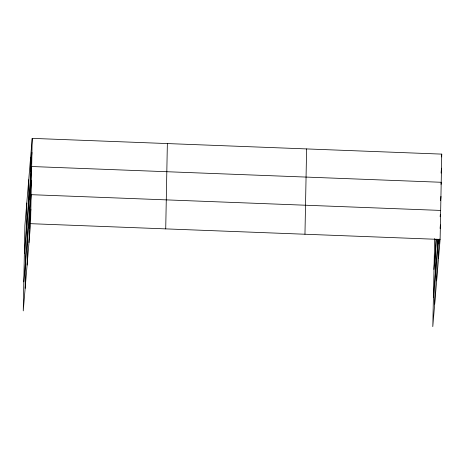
<?xml version="1.0" encoding="UTF-8"?>
<svg xmlns="http://www.w3.org/2000/svg" width="465" height="465" viewBox="0 0 465 465"><rect width="100%" height="100%" fill="white"/><g stroke="black" fill="none" stroke-linecap="round" stroke-linejoin="round"><path stroke-width="0.7" d="M25.145 288.341L26.784 203.031M27.092 265.126L28.731 179.816M28.987 242.591L30.626 157.275M32.213 138.372L24.889 225.566L23.25 310.882L30.574 223.682L32.213 138.372L441.75 154.118L440.111 239.434L432.787 326.628L434.659 238.586M165.72 228.879L167.359 143.569M304.964 234.238L306.604 148.922M434.682 304.093L435.926 239.19M436.629 280.872L437.431 239.202M438.524 258.337L438.884 239.487M30.353 171.353L31.94 152.45M24.349 253.721L31.672 166.522L441.209 182.274L441.035 184.373M29.812 199.508L31.399 180.6M23.808 281.871L31.132 194.678L440.669 210.424M29.266 228.088L30.853 209.18M441.518 156.92L441.75 154.118M441.07 173.096L441.477 168.196M433.886 269.468L436.432 239.196M440.588 200.555L440.936 196.352M433.345 297.623L438.222 239.574M440.14 216.731L440.314 214.627M438.803 243.834L439.216 238.934M440.093 228.431L440.39 224.932M30.574 223.682L440.111 239.434"/></g></svg>
